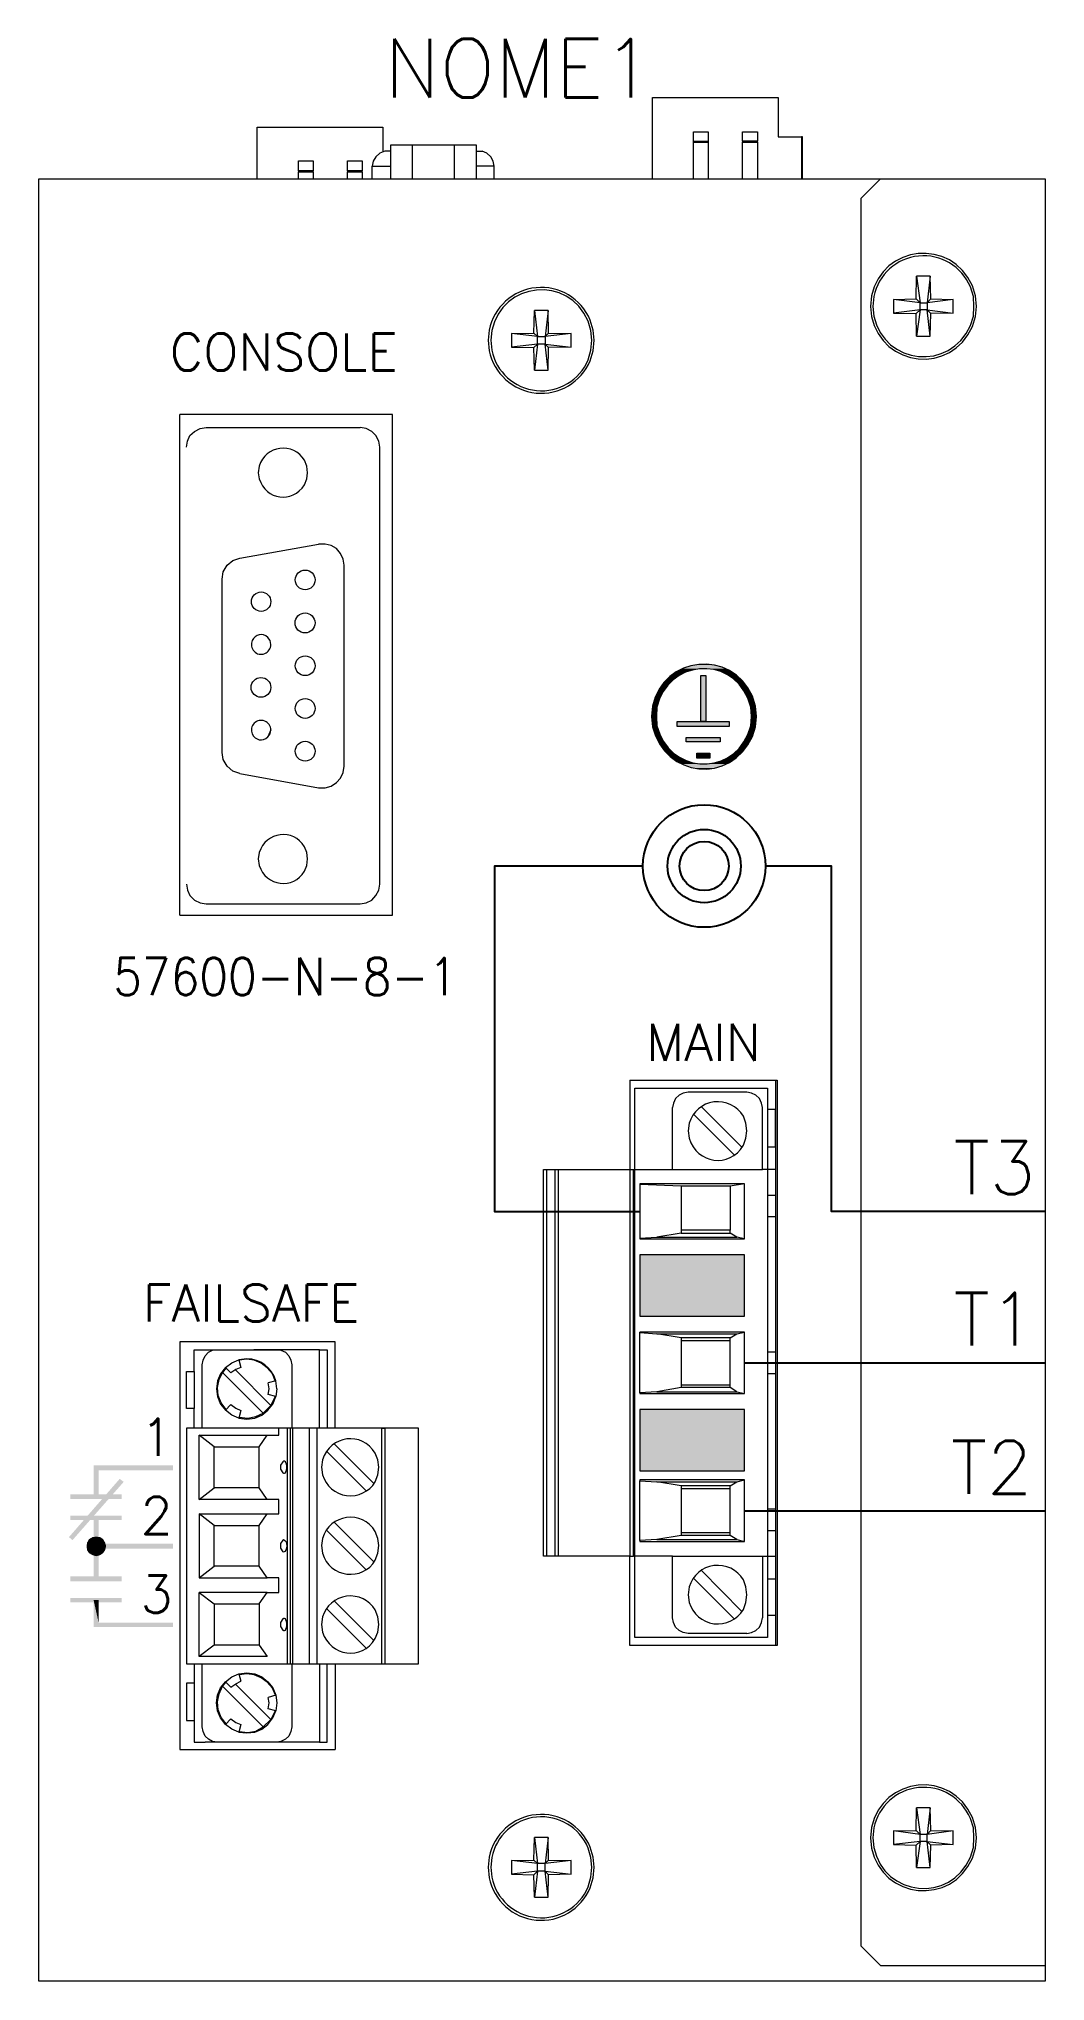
# Model space of a CAD drawing. Header units: millimetres. Extents: x 0 to 34.3, y -30.7 to 35.5.
import ezdxf
from ezdxf.enums import TextEntityAlignment as Align

# ---------------------------------------------------------------- set-up
doc = ezdxf.new("R2010")
doc.units = ezdxf.units.MM
doc.styles.add('Romans', font='romans.shx')

msp = doc.modelspace()

# ---------------------------------------------------------------- linework, layer by layer
at = {"lineweight": 18}
for points in [[(20.923, 30.717), (20.923, 33.491), (25.203, 33.491), (25.203, 32.155)], [(7.448, 30.717), (7.448, 32.48), (11.729, 32.48), (11.729, 31.641)], [(12.002, 30.717), (12.002, 31.881), (12.739, 31.881)], [(12.739, 30.717), (12.739, 31.881), (14.16, 31.881), (14.16, 30.717)], [(14.16, 31.881), (14.913, 31.881), (14.913, 30.717)], [(22.327, 32.001), (22.327, 32.326), (22.824, 32.326), (22.824, 32.001)], [(22.327, 31.967), (22.327, 32.001), (22.824, 32.001), (22.824, 31.967)], [(22.327, 30.717), (22.327, 31.967), (22.824, 31.967), (22.824, 30.717)], [(23.988, 32.001), (23.988, 32.326), (24.501, 32.326), (24.501, 32.001), (23.988, 32.001), (23.988, 31.967)], [(23.988, 30.717), (23.988, 31.967), (24.501, 31.967), (24.501, 30.717)], [(24.501, 31.967), (24.501, 32.001)], [(25.203, 32.155), (26.008, 32.155), (26.008, 30.717)], [(26.042, 30.717), (26.042, 32.155), (26.008, 32.155)], [(8.852, 30.991), (8.852, 31.333), (9.349, 31.333), (9.349, 30.991), (8.852, 30.991), (8.852, 30.956)], [(10.53, 30.991), (10.53, 31.333), (11.027, 31.333), (11.027, 30.991), (10.53, 30.991), (10.53, 30.956)], [(12.002, 31.658), (11.797, 31.658), (11.626, 31.59), (11.489, 31.47), (11.403, 31.316), (11.369, 31.145)], [(11.369, 30.717), (11.369, 31.145), (12.002, 31.145)], [(14.913, 31.658), (15.119, 31.658)], [(15.53, 31.145), (14.913, 31.145)], [(15.53, 30.717), (15.53, 31.145), (15.495, 31.316), (15.41, 31.47), (15.273, 31.59), (15.119, 31.658)], [(28.029, 30.049), (28.696, 30.717), (34.312, 30.717), (34.312, -30.717), (0, -30.717), (0, 30.717), (32.737, 30.717)], [(8.852, 30.717), (8.852, 30.956), (9.349, 30.956), (9.349, 30.717)], [(9.349, 30.956), (9.349, 30.991)], [(10.53, 30.717), (10.53, 30.956), (11.027, 30.956), (11.027, 30.717)], [(11.027, 30.956), (11.027, 30.991)], [(28.422, 30.717), (28.696, 30.717), (28.029, 30.049), (28.029, -29.518)], [(30.409, 26.625), (30.391, 27.395), (29.929, 27.395)], [(30.391, 27.395), (30.289, 26.488)], [(28.388, 26.727), (28.354, 26.368), (28.388, 26.025)], [(30.049, 26.488), (29.142, 26.607), (29.912, 26.625)], [(29.142, 26.607), (29.142, 26.145), (29.912, 26.128)], [(30.049, 26.248), (30.049, 26.488), (30.289, 26.488), (30.289, 26.248)], [(31.179, 26.145), (31.179, 26.607)], [(31.83, 25.683), (31.932, 26.025), (31.967, 26.368), (31.932, 26.727), (31.83, 27.07)], [(17.379, 25.46), (17.362, 26.231), (16.899, 26.231)], [(17.362, 26.231), (17.259, 25.34)], [(30.391, 25.358), (30.289, 26.248), (30.049, 26.248), (29.142, 26.145)], [(29.929, 25.358), (30.391, 25.358), (30.409, 26.128)], [(17.002, 25.34), (16.112, 25.443), (16.882, 25.46)], [(16.112, 25.443), (16.112, 24.981), (16.882, 24.964)], [(17.002, 25.084), (17.002, 25.34), (17.259, 25.34), (17.259, 25.084)], [(18.149, 24.981), (18.149, 25.443)], [(17.362, 24.193), (17.259, 25.084), (17.002, 25.084), (16.112, 24.981)], [(16.899, 24.193), (17.362, 24.193), (17.379, 24.964)], [(4.811, 5.616), (12.054, 5.616), (12.054, 22.687), (4.811, 22.687)], [(4.811, 5.616), (4.811, 22.687)], [(5.034, 21.574), (5.068, 21.779), (5.154, 21.967), (5.308, 22.104), (5.496, 22.207), (5.702, 22.241), (10.958, 22.241)], [(11.626, 6.678), (11.626, 21.574), (11.592, 21.779), (11.489, 21.967), (11.352, 22.104), (11.164, 22.207), (10.958, 22.241)], [(7.517, 20.923), (7.482, 20.7), (7.517, 20.495)], [(9.057, 20.29), (9.143, 20.495), (9.16, 20.7), (9.143, 20.923), (9.057, 21.128)], [(6.849, 10.444), (6.609, 10.53), (6.421, 10.701), (6.284, 10.924), (6.25, 11.163), (6.25, 17.071), (6.284, 17.327), (6.421, 17.55), (6.609, 17.704), (6.849, 17.79), (9.537, 18.269)], [(10.41, 10.701), (10.41, 17.55), (10.376, 17.755), (10.29, 17.944), (10.153, 18.115), (9.965, 18.218), (9.76, 18.269), (9.537, 18.269)], [(20.923, 12.739), (20.889, 12.396), (20.923, 12.037)], [(21.077, 12.704), (21.06, 12.396), (21.077, 12.071)], [(24.176, 11.78), (24.279, 12.071), (24.296, 12.396), (24.279, 12.704), (24.176, 13.013)], [(24.33, 11.711), (24.433, 12.037), (24.467, 12.396), (24.433, 12.739), (24.33, 13.081)], [(6.849, 10.444), (9.537, 9.965), (9.76, 9.965), (9.965, 10.016), (10.153, 10.136), (10.29, 10.29), (10.376, 10.479), (10.41, 10.701)], [(7.517, 7.756), (7.482, 7.534), (7.517, 7.311)], [(9.057, 7.123), (9.143, 7.311), (9.16, 7.534), (9.143, 7.756), (9.057, 7.945)], [(5.034, 6.678), (5.068, 6.472), (5.154, 6.284), (5.308, 6.13), (5.496, 6.044), (5.702, 6.01)], [(5.702, 6.01), (10.958, 6.01), (11.163, 6.044), (11.352, 6.13), (11.489, 6.284), (11.592, 6.472), (11.626, 6.678)], [(20.153, 0), (25.169, 0), (25.169, -19.279), (20.153, -19.279), (20.153, -16.232), (17.208, -16.232), (17.208, -3.048)], [(20.153, 0), (20.153, -3.048), (20.272, -3.048), (21.608, -3.048), (24.673, -3.048), (24.673, -0.942), (24.638, -0.788), (24.57, -0.634), (24.45, -0.514), (24.296, -0.445), (24.142, -0.411)], [(22.806, -19.005), (20.803, -19.005), (20.324, -19.005), (20.324, -0.274), (20.581, -0.274), (20.803, -0.274), (23.08, -0.274)], [(24.142, -0.411), (22.139, -0.411), (21.967, -0.445), (21.83, -0.514), (21.711, -0.633), (21.642, -0.788), (21.608, -0.942)], [(24.484, -0.274), (24.844, -0.274), (24.844, -19.005), (22.909, -19.005), (22.806, -19.005)], [(23.08, -0.274), (23.252, -0.274), (23.508, -0.274), (23.714, -0.274), (23.936, -0.274), (24.125, -0.274), (24.484, -0.274)], [(25.118, 0), (25.118, -19.279)], [(21.608, -3.048), (21.608, -0.942)], [(22.327, -1.164), (23.714, -2.551)], [(23.971, -2.294), (22.584, -0.907)], [(25.118, -1.644), (25.118, -1.01), (24.844, -1.01)], [(24.844, -2.277), (25.118, -2.277), (25.118, -1.644)], [(17.208, -3.048), (20.153, -3.048), (20.153, -16.232), (20.272, -16.232)], [(17.31, -3.048), (17.31, -16.232)], [(17.601, -16.232), (17.601, -3.048)], [(17.704, -3.048), (17.704, -16.232)], [(21.608, -16.232), (20.272, -16.232), (20.272, -3.048)], [(25.118, -3.048), (24.673, -3.048)], [(20.495, -5.411), (24.056, -5.411), (24.056, -3.544), (20.495, -3.544), (20.495, -3.561)], [(20.495, -3.561), (20.495, -5.393), (20.495, -5.411)], [(21.899, -3.613), (20.495, -3.561)], [(24.056, -3.544), (23.577, -3.613), (21.899, -3.613), (21.899, -5.119), (21.899, -5.222), (21.077, -5.359)], [(23.577, -3.613), (23.577, -5.119), (21.899, -5.119)], [(24.844, -3.921), (25.118, -3.921), (25.118, -4.024)], [(20.495, -5.393), (21.077, -5.359), (23.799, -5.359), (23.577, -5.222), (23.577, -5.119)], [(21.899, -5.222), (23.577, -5.222)], [(24.844, -4.657), (25.118, -4.657)], [(24.056, -5.411), (23.799, -5.359)], [(20.495, -10.667), (20.495, -8.612), (20.495, -8.595)], [(20.495, -10.684), (24.056, -10.684), (24.056, -8.595), (20.495, -8.595)], [(23.577, -8.784), (23.799, -8.647), (24.056, -8.595)], [(10.102, -11.865), (10.102, -8.921), (4.811, -8.921), (4.811, -22.824), (10.102, -22.824)], [(5.034, -10.085), (5.034, -9.931), (5.291, -9.931), (5.291, -9.194), (7.225, -9.194)], [(5.565, -9.708), (5.599, -9.554), (5.667, -9.4), (5.787, -9.28), (5.924, -9.212), (6.095, -9.194), (8.099, -9.194)], [(7.225, -9.194), (7.328, -9.194)], [(9.571, -9.194), (9.331, -9.194), (7.328, -9.194)], [(8.099, -9.194), (8.253, -9.212), (8.407, -9.28), (8.527, -9.4), (8.595, -9.554), (8.629, -9.708), (8.629, -11.865)], [(9.571, -11.865), (9.571, -9.194), (9.828, -9.194), (9.828, -11.865)], [(20.495, -8.612), (21.077, -8.647), (23.799, -8.647)], [(21.899, -8.784), (21.077, -8.647)], [(23.577, -10.479), (23.577, -8.784), (21.899, -8.784), (21.899, -10.479)], [(23.577, -8.886), (21.899, -8.886)], [(24.844, -9.263), (25.118, -9.263)], [(5.291, -9.931), (5.291, -11.198)], [(5.565, -11.865), (5.565, -9.708)], [(6.369, -9.794), (6.198, -10.016), (6.095, -10.256), (6.061, -10.53), (6.095, -10.787), (6.198, -11.044), (6.369, -11.249)], [(6.386, -9.811), (6.267, -9.965)], [(6.883, -9.794), (6.712, -9.862), (6.541, -9.982), (6.369, -9.794), (6.575, -9.64), (6.815, -9.537), (6.883, -9.794)], [(6.695, -9.862), (7.91, -11.095), (7.654, -11.352)], [(7.088, -9.503), (6.815, -9.537)], [(8.064, -10.273), (7.962, -10.016), (7.79, -9.811), (7.585, -9.657), (7.345, -9.554), (7.088, -9.52), (6.832, -9.554)], [(5.034, -11.044), (5.034, -10.085)], [(6.386, -11.232), (6.215, -11.009), (6.112, -10.753), (6.095, -10.479), (6.147, -10.205), (6.267, -9.965), (7.653, -11.352)], [(8.082, -10.256), (7.825, -10.325)], [(7.825, -10.718), (7.859, -10.53), (7.825, -10.325)], [(8.116, -10.53), (8.082, -10.787), (7.825, -10.718)], [(8.116, -10.53), (8.082, -10.256)], [(23.799, -10.633), (23.577, -10.479), (21.899, -10.479), (21.077, -10.633), (23.799, -10.633), (24.056, -10.684)], [(21.899, -10.393), (23.577, -10.393)], [(24.844, -9.999), (25.118, -9.999)], [(5.291, -11.865), (5.291, -11.198), (5.034, -11.198), (5.034, -11.044)], [(6.883, -11.266), (6.815, -11.523), (6.575, -11.42), (6.369, -11.249), (6.541, -11.061), (6.712, -11.181), (6.883, -11.266)], [(6.815, -11.523), (7.088, -11.557), (7.362, -11.523), (7.602, -11.42), (7.808, -11.249), (7.979, -11.044), (8.082, -10.787)], [(7.91, -11.095), (8.064, -10.787)], [(21.077, -10.633), (20.495, -10.667), (20.495, -10.684)], [(6.832, -11.489), (7.123, -11.523), (7.397, -11.472), (7.654, -11.352)], [(8.184, -14.793), (8.184, -14.297), (7.79, -14.297), (7.517, -13.903), (7.517, -12.499), (7.79, -12.105), (8.184, -12.105), (8.184, -11.865)], [(8.475, -19.896), (8.475, -11.865)], [(8.578, -19.896), (8.578, -11.865)], [(8.647, -11.865), (8.647, -19.896)], [(9.229, -19.896), (9.229, -11.865)], [(9.486, -19.896), (9.486, -11.865)], [(11.694, -19.896), (11.694, -11.865), (11.797, -11.865), (11.797, -19.896)], [(7.79, -14.297), (5.462, -14.297), (5.462, -12.105), (7.79, -12.105)], [(7.517, -13.903), (5.976, -13.903), (5.976, -12.499), (5.462, -12.105)], [(5.976, -12.499), (7.517, -12.499)], [(11.42, -13.749), (10.068, -12.396)], [(9.811, -12.653), (11.163, -14.006)], [(5.462, -14.297), (5.976, -13.903)], [(20.495, -15.735), (24.056, -15.735), (24.056, -13.629), (20.495, -13.629)], [(20.495, -13.629), (20.495, -13.663), (21.077, -13.698), (23.799, -13.698)], [(20.495, -15.701), (20.495, -13.663)], [(21.899, -13.835), (21.077, -13.698)], [(23.577, -15.53), (23.577, -13.835), (21.899, -13.835), (21.899, -15.53)], [(23.577, -13.835), (23.799, -13.698), (24.056, -13.629)], [(23.577, -13.937), (21.899, -13.937)], [(5.462, -14.793), (5.462, -16.968), (7.79, -16.968)], [(7.517, -16.574), (5.976, -16.574), (5.976, -15.187), (5.462, -14.793), (7.79, -14.793)], [(5.976, -17.858), (7.517, -17.858), (7.79, -17.464), (8.184, -17.464), (8.184, -16.968), (7.79, -16.968), (7.517, -16.574), (7.517, -15.187), (7.79, -14.793), (8.184, -14.793)], [(5.976, -15.187), (7.517, -15.187)], [(11.42, -16.42), (10.068, -15.067)], [(24.844, -14.622), (25.118, -14.622)], [(8.338, -15.667), (8.321, -15.684), (8.236, -15.804), (8.236, -15.958), (8.321, -16.077)], [(9.674, -15.632), (9.64, -15.872), (9.674, -16.129)], [(9.811, -15.341), (11.163, -16.694)], [(11.472, -16.369), (11.557, -16.129), (11.592, -15.872), (11.557, -15.632), (11.472, -15.393)], [(21.077, -15.667), (20.495, -15.701), (20.495, -15.735)], [(23.799, -15.667), (23.577, -15.53), (21.899, -15.53), (21.077, -15.667), (23.799, -15.667), (24.056, -15.735)], [(21.899, -15.427), (23.577, -15.427)], [(24.844, -15.358), (25.118, -15.358)], [(8.338, -16.095), (8.321, -16.078)], [(24.142, -18.868), (22.139, -18.868), (21.967, -18.834), (21.83, -18.766), (21.711, -18.646), (21.642, -18.492), (21.608, -18.338), (21.608, -16.232), (24.673, -16.232), (24.673, -18.338)], [(24.673, -16.232), (25.118, -16.232)], [(5.462, -16.968), (5.976, -16.574)], [(22.327, -16.985), (23.714, -18.372)], [(23.971, -18.115), (22.584, -16.711)], [(24.844, -17.002), (25.118, -17.002), (25.118, -18.098), (25.118, -18.252), (24.844, -18.252)], [(25.118, -16.728), (25.118, -19.279)], [(7.79, -19.656), (5.462, -19.656), (5.462, -17.464)], [(7.79, -17.464), (5.462, -17.464), (5.976, -17.858), (5.976, -19.262), (5.462, -19.656)], [(7.517, -17.858), (7.517, -19.262), (7.79, -19.656)], [(11.42, -19.108), (10.068, -17.755)], [(8.321, -18.749), (8.338, -18.766), (8.373, -18.766), (8.407, -18.749), (8.424, -18.714), (8.441, -18.663), (8.458, -18.594), (8.458, -18.526), (8.441, -18.457), (8.424, -18.406), (8.407, -18.372), (8.373, -18.355), (8.338, -18.355), (8.321, -18.372), (8.236, -18.492), (8.236, -18.629), (8.321, -18.749)], [(9.811, -18.012), (11.163, -19.365)], [(24.142, -18.868), (24.296, -18.834), (24.45, -18.766), (24.57, -18.646), (24.638, -18.492), (24.673, -18.338)], [(7.517, -19.262), (5.976, -19.262)], [(5.291, -19.896), (5.291, -21.83), (5.291, -22.567)], [(6.095, -22.567), (5.924, -22.55), (5.787, -22.464), (5.667, -22.361), (5.599, -22.207), (5.565, -22.053), (5.565, -19.896)], [(6.369, -21.967), (6.198, -21.745), (6.095, -21.505), (6.061, -21.231), (6.095, -20.974), (6.198, -20.718), (6.369, -20.512), (6.541, -20.7), (6.712, -20.581), (6.883, -20.495)], [(8.629, -19.896), (8.629, -22.053), (8.595, -22.207), (8.527, -22.361), (8.407, -22.464), (8.253, -22.55), (8.099, -22.567), (6.095, -22.567)], [(6.369, -20.512), (6.575, -20.341), (6.815, -20.238), (6.883, -20.495)], [(9.571, -19.896), (9.571, -22.567), (9.331, -22.567), (7.054, -22.567), (6.9, -22.567), (6.626, -22.567)], [(6.815, -20.238), (7.088, -20.204), (7.362, -20.238), (7.602, -20.341), (7.808, -20.512), (7.979, -20.718), (8.082, -20.974), (7.825, -21.043)], [(8.064, -20.974), (7.962, -20.735), (7.79, -20.529), (7.585, -20.375), (7.345, -20.272), (7.088, -20.238), (6.832, -20.272)], [(9.571, -22.567), (9.828, -22.567), (9.828, -19.896)], [(10.102, -19.896), (10.102, -22.824)], [(5.291, -20.563), (5.034, -20.563), (5.034, -21.197)], [(6.386, -21.95), (6.215, -21.728), (6.112, -21.471), (6.095, -21.197), (6.147, -20.923), (6.267, -20.666), (7.653, -22.053)], [(6.386, -20.529), (6.267, -20.666)], [(8.064, -21.488), (7.91, -21.796), (6.695, -20.581)], [(8.082, -20.974), (8.116, -21.231), (8.082, -21.505), (7.825, -21.437)], [(7.825, -21.437), (7.859, -21.231), (7.825, -21.043)], [(5.034, -21.197), (5.034, -21.83), (5.291, -21.83)], [(6.883, -21.967), (6.815, -22.224), (6.575, -22.122), (6.369, -21.967), (6.541, -21.779)], [(6.541, -21.779), (6.712, -21.899), (6.883, -21.967)], [(6.815, -22.224), (7.088, -22.258), (7.362, -22.224), (7.602, -22.122), (7.808, -21.967), (7.979, -21.745), (8.082, -21.505)], [(7.654, -22.053), (7.91, -21.796)], [(6.832, -22.207), (7.123, -22.241), (7.397, -22.19), (7.654, -22.053)], [(5.291, -22.567), (5.667, -22.567)], [(6.626, -22.567), (6.421, -22.567), (6.215, -22.567), (6.027, -22.567), (5.667, -22.567)], [(30.409, -25.58), (30.391, -24.81), (29.929, -24.81)], [(30.391, -24.81), (30.289, -25.717)], [(31.83, -26.522), (31.932, -26.179), (31.967, -25.837), (31.932, -25.477), (31.83, -25.135)], [(17.379, -26.59), (17.362, -25.82), (16.899, -25.82)], [(17.362, -25.82), (17.259, -26.71)], [(28.388, -25.477), (28.354, -25.837), (28.388, -26.179)], [(30.049, -25.957), (30.049, -25.717), (29.142, -25.597), (29.912, -25.58)], [(29.142, -25.597), (29.142, -26.06), (29.912, -26.077)], [(30.289, -25.957), (30.289, -25.717), (30.049, -25.717)], [(31.179, -26.06), (31.179, -25.597)], [(30.391, -26.847), (30.289, -25.957), (30.049, -25.957), (29.142, -26.06)], [(29.929, -26.847), (30.391, -26.847), (30.409, -26.077)], [(17.002, -26.967), (17.002, -26.71), (16.112, -26.607), (16.882, -26.59)], [(16.112, -26.607), (16.112, -27.07), (16.882, -27.087)], [(17.362, -27.857), (17.259, -26.967), (17.002, -26.967), (16.112, -27.07)], [(16.899, -27.857), (17.362, -27.857), (17.379, -27.087)], [(17.259, -26.967), (17.259, -26.71), (17.002, -26.71)], [(18.149, -27.07), (18.149, -26.607)], [(28.029, -29.518), (28.696, -30.186)], [(28.696, -30.186), (34.312, -30.186)]]:
    msp.add_lwpolyline(points, dxfattribs=at)
for points in [[(31.761, 25.717), (31.864, 26.042), (31.881, 26.368), (31.864, 26.71), (31.761, 27.036, 0.738446), (28.474, 26.71), (28.44, 26.368), (28.474, 26.042)], [(15.444, 25.546), (15.41, 25.221), (15.444, 24.878, 0.73845), (18.731, 24.553), (18.817, 24.878), (18.851, 25.221), (18.817, 25.546), (18.731, 25.871)], [(7.277, 14.982, 1.249423), (7.91, 14.845), (7.893, 14.982), (7.808, 15.084)], [(24.022, -2.226), (24.108, -1.986), (24.142, -1.729), (24.108, -1.472), (24.022, -1.233, 0.653934), (22.173, -1.472), (22.139, -1.729), (22.173, -1.986)], [(9.674, -12.944), (9.64, -13.201), (9.674, -13.458, 0.652961), (11.472, -13.698), (11.557, -13.458), (11.592, -13.201), (11.557, -12.944), (11.472, -12.722)], [(11.472, -19.04), (11.557, -18.817), (11.592, -18.56), (11.557, -18.303), (11.472, -18.064, 0.652968), (9.674, -18.303), (9.64, -18.56), (9.674, -18.817)], [(31.761, -26.488), (31.864, -26.162), (31.881, -25.837), (31.864, -25.495), (31.761, -25.169, 0.738446), (28.474, -25.495), (28.44, -25.837), (28.474, -26.162)]]:
    msp.add_lwpolyline(points, format="xyb", dxfattribs=at)
for points in [[(29.929, 27.395), (30.049, 26.488), (29.912, 26.625)], [(31.179, 26.607), (30.289, 26.488), (30.409, 26.625)], [(16.899, 26.231), (17.002, 25.34), (16.882, 25.46)], [(29.929, 25.358), (29.912, 26.128), (30.049, 26.248)], [(30.409, 26.128), (30.289, 26.248), (31.179, 26.145)], [(18.149, 25.443), (17.259, 25.34), (17.379, 25.46)], [(16.899, 24.193), (16.882, 24.964), (17.002, 25.084)], [(17.379, 24.964), (17.259, 25.084), (18.149, 24.981)], [(22.738, 13.783), (22.738, 12.225), (22.567, 12.225), (22.567, 13.783)], [(7.808, 11.694), (7.893, 11.797), (7.91, 11.934)], [(23.543, 12.225), (23.543, 12.054), (21.762, 12.054), (21.762, 12.225)], [(23.234, 11.677), (23.234, 11.523), (22.07, 11.523), (22.07, 11.677)], [(22.875, 11.146), (22.875, 10.975), (22.43, 10.975), (22.43, 11.146)], [(20.495, -8.03), (20.495, -8.047), (24.056, -8.047), (24.056, -5.958), (20.495, -5.958)], [(20.495, -13.304), (20.495, -13.321), (24.056, -13.321), (24.056, -11.232), (20.495, -11.232)], [(5.034, -19.896), (12.944, -19.896), (12.944, -11.865), (5.034, -11.865)], [(8.321, -13.389), (8.338, -13.406), (8.373, -13.406), (8.407, -13.389), (8.424, -13.355), (8.441, -13.304), (8.458, -13.235), (8.458, -13.167), (8.441, -13.098), (8.424, -13.047), (8.407, -13.013), (8.373, -12.996), (8.338, -12.996), (8.321, -13.013), (8.236, -13.133), (8.236, -13.27)], [(29.929, -24.81), (30.049, -25.717), (29.912, -25.58)], [(16.899, -25.82), (17.002, -26.71), (16.882, -26.59)], [(31.179, -25.597), (30.289, -25.717), (30.409, -25.58)], [(29.929, -26.847), (29.912, -26.077), (30.049, -25.957)], [(30.409, -26.077), (30.289, -25.957), (31.179, -26.06)], [(16.899, -27.857), (16.882, -27.087), (17.002, -26.967)], [(18.149, -26.607), (17.259, -26.71), (17.379, -26.59)], [(17.379, -27.087), (17.259, -26.967), (18.149, -27.07)]]:
    msp.add_lwpolyline(points, close=True, dxfattribs=at)
for points in [[(18.8, 24.519), (18.903, 24.861), (18.937, 25.221), (18.903, 25.563), (18.8, 25.905, 0.73976), (15.358, 25.563), (15.324, 25.221), (15.358, 24.861, 0.739763)], [(24.022, -18.047), (24.108, -17.807), (24.142, -17.55), (24.108, -17.276), (24.022, -17.036, 0.653935), (22.173, -17.276), (22.139, -17.55), (22.173, -17.807, 0.653939)], [(18.8, -27.532), (18.903, -27.19), (18.937, -26.83), (18.903, -26.488), (18.8, -26.145, 0.739762), (15.358, -26.488), (15.324, -26.83), (15.358, -27.19, 0.739762)], [(18.731, -27.498), (18.817, -27.173), (18.851, -26.83), (18.817, -26.505), (18.731, -26.179, 0.74095), (15.444, -26.505), (15.41, -26.83), (15.444, -27.173, 0.737937)]]:
    msp.add_lwpolyline(points, format="xyb", close=True, dxfattribs=at)
for points in [[(20.598, 7.294), (15.535, 7.294), (15.535, -4.477), (20.495, -4.477)], [(34.312, -4.477), (27.03, -4.477), (27.03, 7.294), (24.775, 7.294)], [(24.056, -9.64), (34.312, -9.64)], [(24.056, -14.682), (34.312, -14.682)]]:
    msp.add_lwpolyline(points)
for centre, radius in [((9.081, 17.047), 0.336), ((7.579, 16.306), 0.331), ((9.076, 15.58), 0.341), ((9.081, 14.119), 0.336), ((7.574, 13.383), 0.336), ((9.081, 12.664), 0.336), ((9.081, 11.209), 0.336)]:
    msp.add_circle(centre, radius, dxfattribs=at)
for radius in [2.089, 1.249, 0.839]:
    msp.add_circle((22.687, 7.294), radius)
msp.add_arc((7.58, 11.929), 0.33, 0.88946, 203.51381, dxfattribs=at)
for points in [[(31.83, 27.07), (31.124, 28.71), (28.762, 28.475), (28.388, 26.727)], [(18.731, 25.871), (18.047, 27.437), (15.806, 27.224), (15.444, 25.546)], [(28.388, 26.025), (28.762, 24.277), (31.124, 24.043), (31.83, 25.683)], [(28.474, 26.042), (28.836, 24.364), (31.077, 24.151), (31.761, 25.717)], [(9.057, 21.128), (8.69, 21.75), (7.712, 21.645), (7.517, 20.923)], [(7.517, 20.495), (7.743, 19.768), (8.645, 19.632), (9.057, 20.29)], [(7.808, 15.084), (7.626, 15.257), (7.382, 15.195), (7.277, 14.982)], [(24.33, 13.081), (23.625, 14.703), (21.292, 14.47), (20.923, 12.739)], [(24.176, 13.013), (23.55, 14.489), (21.446, 14.313), (21.077, 12.704)], [(20.923, 12.037), (21.342, 10.304), (23.596, 10.066), (24.33, 11.711)], [(21.077, 12.071), (21.472, 10.473), (23.552, 10.313), (24.176, 11.78)], [(7.277, 11.797), (7.382, 11.583), (7.626, 11.522), (7.808, 11.694)], [(9.057, 7.945), (8.685, 8.592), (7.732, 8.471), (7.517, 7.756)], [(7.517, 7.311), (7.732, 6.597), (8.685, 6.476), (9.057, 7.123)], [(22.173, -1.986), (22.439, -2.859), (23.546, -3.017), (24.022, -2.226)], [(8.082, -10.256), (7.956, -9.815), (7.55, -9.496), (7.088, -9.503)], [(11.472, -12.722), (11.014, -11.961), (9.946, -12.111), (9.674, -12.944)], [(11.472, -15.393), (11.04, -14.639), (9.899, -14.791), (9.674, -15.632)], [(8.338, -15.667), (8.498, -15.691), (8.496, -16.072), (8.338, -16.095)], [(9.674, -16.129), (9.9, -16.984), (11.068, -17.089), (11.472, -16.369)], [(9.674, -18.817), (9.946, -19.65), (11.014, -19.8), (11.472, -19.04)], [(31.83, -25.135), (31.124, -23.495), (28.762, -23.73), (28.388, -25.477)], [(28.388, -26.179), (28.758, -27.933), (31.131, -28.164), (31.83, -26.522)], [(28.474, -26.162), (28.829, -27.846), (31.084, -28.069), (31.761, -26.488)]]:
    msp.add_open_spline(points, degree=3, dxfattribs=at)
at = {"lineweight": 40, "transparency": 33554559}
for points in [[(21.882, 13.989), (21.711, 13.903), (22.053, 13.903)], [(21.933, 14.023), (21.882, 13.989), (22.361, 13.989)], [(21.882, 13.989), (22.361, 13.989), (22.053, 13.903)], [(22.002, 14.04), (21.933, 14.023), (23.423, 14.023)], [(21.933, 14.023), (22.687, 14.023), (22.361, 13.989)], [(22.327, 14.143), (22.002, 14.04), (23.371, 14.04)], [(22.002, 14.04), (23.371, 14.04), (23.423, 14.023)], [(22.687, 14.177), (22.327, 14.143), (23.029, 14.143)], [(22.327, 14.143), (23.029, 14.143), (23.371, 14.04)], [(22.687, 14.023), (22.995, 13.989), (23.474, 13.989)], [(22.687, 14.023), (23.423, 14.023), (23.474, 13.989)], [(22.995, 13.989), (23.303, 13.903), (23.645, 13.903)], [(22.995, 13.989), (23.474, 13.989), (23.645, 13.903)], [(21.146, 13.304), (21.026, 13.081), (21.214, 13.081)], [(21.197, 13.389), (21.146, 13.304), (21.334, 13.304)], [(21.146, 13.304), (21.334, 13.304), (21.214, 13.081)], [(21.317, 13.543), (21.197, 13.389), (21.402, 13.389)], [(21.197, 13.389), (21.402, 13.389), (21.334, 13.304)], [(21.42, 13.663), (21.317, 13.543), (21.522, 13.543)], [(21.317, 13.543), (21.522, 13.543), (21.402, 13.389)], [(21.522, 13.749), (21.42, 13.663), (21.676, 13.663)], [(21.42, 13.663), (21.676, 13.663), (21.522, 13.543)], [(21.676, 13.886), (21.522, 13.749), (21.779, 13.749)], [(21.522, 13.749), (21.779, 13.749), (21.676, 13.663)], [(21.711, 13.903), (21.676, 13.886), (22.036, 13.886)], [(21.676, 13.886), (22.036, 13.886), (21.779, 13.749)], [(21.711, 13.903), (22.053, 13.903), (22.036, 13.886)], [(22.567, 13.783), (22.567, 12.225), (22.738, 12.225)], [(22.567, 13.783), (22.738, 13.783), (22.738, 12.225)], [(23.303, 13.903), (23.32, 13.886), (23.68, 13.886)], [(23.303, 13.903), (23.645, 13.903), (23.68, 13.886)], [(23.32, 13.886), (23.577, 13.749), (23.834, 13.749)], [(23.32, 13.886), (23.68, 13.886), (23.834, 13.749)], [(23.577, 13.749), (23.68, 13.663), (23.936, 13.663)], [(23.577, 13.749), (23.834, 13.749), (23.936, 13.663)], [(23.68, 13.663), (23.834, 13.543), (24.039, 13.543)], [(23.68, 13.663), (23.936, 13.663), (24.039, 13.543)], [(23.834, 13.543), (23.954, 13.389), (24.159, 13.389)], [(23.834, 13.543), (24.039, 13.543), (24.159, 13.389)], [(23.954, 13.389), (24.022, 13.304), (24.21, 13.304)], [(23.954, 13.389), (24.159, 13.389), (24.21, 13.304)], [(24.022, 13.304), (24.142, 13.081), (24.33, 13.081)], [(24.022, 13.304), (24.21, 13.304), (24.33, 13.081)], [(20.923, 12.704), (20.889, 12.396), (21.06, 12.396)], [(21.009, 13.013), (20.923, 12.739), (21.094, 12.739)], [(20.923, 12.739), (20.923, 12.704), (21.077, 12.704)], [(20.923, 12.739), (21.094, 12.739), (21.077, 12.704)], [(20.923, 12.704), (21.077, 12.704), (21.06, 12.396)], [(21.026, 13.081), (21.009, 13.013), (21.18, 13.013)], [(21.009, 13.013), (21.18, 13.013), (21.094, 12.739)], [(21.026, 13.081), (21.214, 13.081), (21.18, 13.013)], [(24.142, 13.081), (24.176, 13.013), (24.347, 13.013)], [(24.142, 13.081), (24.33, 13.081), (24.347, 13.013)], [(24.176, 13.013), (24.262, 12.739), (24.433, 12.739)], [(24.176, 13.013), (24.347, 13.013), (24.433, 12.739)], [(24.262, 12.739), (24.279, 12.704), (24.433, 12.704)], [(24.262, 12.739), (24.433, 12.739), (24.433, 12.704)], [(24.279, 12.704), (24.296, 12.396), (24.467, 12.396)], [(24.279, 12.704), (24.433, 12.704), (24.467, 12.396)], [(20.889, 12.396), (20.923, 12.071), (21.077, 12.071)], [(20.889, 12.396), (21.06, 12.396), (21.077, 12.071)], [(20.923, 12.071), (20.923, 12.037), (21.094, 12.037)], [(20.923, 12.071), (21.077, 12.071), (21.094, 12.037)], [(20.923, 12.037), (21.009, 11.78), (21.18, 11.78)], [(20.923, 12.037), (21.094, 12.037), (21.18, 11.78)], [(21.762, 12.225), (21.762, 12.054), (23.543, 12.054)], [(21.762, 12.225), (23.543, 12.225), (23.543, 12.054)], [(24.262, 12.037), (24.176, 11.78), (24.347, 11.78)], [(24.279, 12.071), (24.262, 12.037), (24.433, 12.037)], [(24.262, 12.037), (24.433, 12.037), (24.347, 11.78)], [(24.296, 12.396), (24.279, 12.071), (24.433, 12.071)], [(24.279, 12.071), (24.433, 12.071), (24.433, 12.037)], [(24.296, 12.396), (24.467, 12.396), (24.433, 12.071)], [(21.009, 11.78), (21.026, 11.711), (21.214, 11.711)], [(21.009, 11.78), (21.18, 11.78), (21.214, 11.711)], [(21.026, 11.711), (21.043, 11.677), (21.231, 11.677)], [(21.026, 11.711), (21.214, 11.711), (21.231, 11.677)], [(21.043, 11.677), (21.128, 11.523), (21.317, 11.523)], [(21.043, 11.677), (21.231, 11.677), (21.317, 11.523)], [(21.128, 11.523), (21.146, 11.489), (21.334, 11.489)], [(21.128, 11.523), (21.317, 11.523), (21.334, 11.489)], [(21.146, 11.489), (21.197, 11.403), (21.402, 11.403)], [(21.146, 11.489), (21.334, 11.489), (21.402, 11.403)], [(21.197, 11.403), (21.317, 11.249), (21.522, 11.249)], [(21.197, 11.403), (21.402, 11.403), (21.522, 11.249)], [(22.07, 11.677), (22.07, 11.523), (23.234, 11.523)], [(22.07, 11.677), (23.234, 11.677), (23.234, 11.523)], [(23.954, 11.403), (23.834, 11.249), (24.039, 11.249)], [(24.022, 11.489), (23.954, 11.403), (24.159, 11.403)], [(23.954, 11.403), (24.159, 11.403), (24.039, 11.249)], [(24.039, 11.523), (24.022, 11.489), (24.21, 11.489)], [(24.022, 11.489), (24.21, 11.489), (24.159, 11.403)], [(24.125, 11.677), (24.039, 11.523), (24.228, 11.523)], [(24.039, 11.523), (24.228, 11.523), (24.21, 11.489)], [(24.142, 11.711), (24.125, 11.677), (24.313, 11.677)], [(24.125, 11.677), (24.313, 11.677), (24.228, 11.523)], [(24.176, 11.78), (24.142, 11.711), (24.33, 11.711)], [(24.142, 11.711), (24.33, 11.711), (24.313, 11.677)], [(24.176, 11.78), (24.347, 11.78), (24.33, 11.711)], [(21.317, 11.249), (21.402, 11.146), (21.659, 11.146)], [(21.317, 11.249), (21.522, 11.249), (21.659, 11.146)], [(21.402, 11.146), (21.42, 11.129), (21.676, 11.129)], [(21.402, 11.146), (21.659, 11.146), (21.676, 11.129)], [(21.42, 11.129), (21.522, 11.044), (21.779, 11.044)], [(21.42, 11.129), (21.676, 11.129), (21.779, 11.044)], [(21.522, 11.044), (21.591, 10.975), (21.899, 10.975)], [(21.522, 11.044), (21.779, 11.044), (21.899, 10.975)], [(21.591, 10.975), (21.676, 10.907), (22.036, 10.907)], [(21.591, 10.975), (21.899, 10.975), (22.036, 10.907)], [(21.676, 10.907), (21.711, 10.89), (22.053, 10.89)], [(21.676, 10.907), (22.036, 10.907), (22.053, 10.89)], [(21.711, 10.89), (21.882, 10.804), (22.361, 10.804)], [(21.711, 10.89), (22.053, 10.89), (22.361, 10.804)], [(21.882, 10.804), (21.933, 10.77), (22.687, 10.77)], [(21.882, 10.804), (22.361, 10.804), (22.687, 10.77)], [(21.933, 10.77), (22.002, 10.735), (23.371, 10.735)], [(21.933, 10.77), (23.423, 10.77), (23.371, 10.735)], [(22.002, 10.735), (22.327, 10.633), (23.029, 10.633)], [(22.002, 10.735), (23.371, 10.735), (23.029, 10.633)], [(22.327, 10.633), (23.029, 10.633), (22.687, 10.598)], [(22.43, 11.146), (22.43, 11.129), (22.875, 11.129)], [(22.43, 11.146), (22.875, 11.146), (22.875, 11.129)], [(22.43, 11.129), (22.43, 11.044), (22.875, 11.044)], [(22.43, 11.129), (22.875, 11.129), (22.875, 11.044)], [(22.43, 11.044), (22.43, 10.975), (22.875, 10.975)], [(22.43, 11.044), (22.875, 11.044), (22.875, 10.975)], [(22.995, 10.804), (22.687, 10.77), (23.423, 10.77)], [(23.303, 10.89), (22.995, 10.804), (23.474, 10.804)], [(22.995, 10.804), (23.474, 10.804), (23.423, 10.77)], [(23.32, 10.907), (23.303, 10.89), (23.645, 10.89)], [(23.303, 10.89), (23.645, 10.89), (23.474, 10.804)], [(23.474, 10.975), (23.32, 10.907), (23.68, 10.907)], [(23.32, 10.907), (23.68, 10.907), (23.645, 10.89)], [(23.577, 11.044), (23.474, 10.975), (23.765, 10.975)], [(23.474, 10.975), (23.765, 10.975), (23.68, 10.907)], [(23.68, 11.129), (23.577, 11.044), (23.834, 11.044)], [(23.577, 11.044), (23.834, 11.044), (23.765, 10.975)], [(23.714, 11.146), (23.68, 11.129), (23.936, 11.129)], [(23.68, 11.129), (23.936, 11.129), (23.834, 11.044)], [(23.834, 11.249), (23.714, 11.146), (23.954, 11.146)], [(23.714, 11.146), (23.954, 11.146), (23.936, 11.129)], [(23.834, 11.249), (24.039, 11.249), (23.954, 11.146)], [(20.495, -5.958), (20.495, -5.976), (24.056, -5.976)], [(20.495, -5.958), (24.056, -5.958), (24.056, -5.976)], [(20.495, -5.976), (20.495, -8.03), (24.056, -8.03)], [(20.495, -5.976), (24.056, -5.976), (24.056, -8.03)], [(20.495, -8.03), (20.495, -8.047), (24.056, -8.047)], [(20.495, -8.03), (24.056, -8.03), (24.056, -8.047)], [(20.495, -11.232), (20.495, -11.249), (24.056, -11.249)], [(20.495, -11.232), (24.056, -11.232), (24.056, -11.249)], [(20.495, -11.249), (20.495, -13.304), (24.056, -13.304)], [(20.495, -11.249), (24.056, -11.249), (24.056, -13.304)], [(1.866, -14.194), (2.038, -14.194), (1.866, -13.133)], [(2.038, -14.194), (1.866, -13.133), (2.038, -13.304)], [(1.866, -13.133), (2.038, -13.304), (4.572, -13.133)], [(2.038, -13.304), (4.572, -13.133), (4.572, -13.304)], [(2.757, -13.595), (1.147, -15.684), (1.027, -15.581)], [(2.894, -13.698), (2.757, -13.595), (1.147, -15.684)], [(20.495, -13.304), (20.495, -13.321), (24.056, -13.321)], [(20.495, -13.304), (24.056, -13.304), (24.056, -13.321)], [(1.079, -14.126), (1.079, -14.28), (2.825, -14.126)], [(1.079, -14.28), (2.825, -14.126), (2.825, -14.28)], [(1.079, -14.845), (1.079, -14.999), (2.825, -14.845)], [(1.079, -14.999), (2.825, -14.845), (2.825, -14.999)], [(2.038, -14.93), (1.866, -14.93), (2.038, -17.002)], [(1.866, -14.93), (2.038, -17.002), (1.866, -17.002)], [(1.644, -15.769), (1.627, -15.889), (1.952, -15.889)], [(1.627, -15.889), (1.644, -16.026), (1.952, -15.889)], [(1.712, -15.649), (1.644, -15.769), (1.952, -15.889)], [(1.644, -16.026), (1.712, -16.129), (1.952, -15.889)], [(1.832, -15.581), (1.712, -15.649), (1.952, -15.889)], [(1.712, -16.129), (1.832, -16.197), (1.952, -15.889)], [(1.952, -15.564), (1.832, -15.581), (1.952, -15.889)], [(1.832, -16.197), (1.952, -16.232), (1.952, -15.889)], [(2.089, -15.581), (1.952, -15.564), (1.952, -15.889)], [(2.192, -15.649), (2.089, -15.581), (1.952, -15.889)], [(2.26, -15.769), (2.192, -15.649), (1.952, -15.889)], [(2.294, -15.889), (2.26, -15.769), (1.952, -15.889)], [(1.952, -15.804), (1.952, -15.975), (4.572, -15.804)], [(1.952, -15.975), (4.572, -15.804), (4.572, -15.975)], [(1.952, -16.232), (2.089, -16.197), (1.952, -15.889)], [(2.089, -16.197), (2.192, -16.129), (1.952, -15.889)], [(2.192, -16.129), (2.26, -16.026), (1.952, -15.889)], [(2.26, -16.026), (2.294, -15.889), (1.952, -15.889)], [(1.079, -16.916), (1.079, -17.088), (2.825, -16.916)], [(1.079, -17.088), (2.825, -16.916), (2.825, -17.088)], [(1.079, -17.653), (1.079, -17.807), (2.825, -17.653)], [(1.079, -17.807), (2.825, -17.653), (2.825, -17.807)], [(1.866, -18.646), (2.038, -18.492), (1.866, -17.721)], [(2.038, -18.492), (1.866, -17.721), (2.038, -17.721)], [(4.572, -18.646), (4.572, -18.492), (1.866, -18.646)], [(4.572, -18.492), (1.866, -18.646), (2.038, -18.492)]]:
    msp.add_solid(points, dxfattribs=at)

# ---------------------------------------------------------------- texts
at = {"style": 'Romans'}
for s, height, p in [('CONSOLE', 1.2672, (8.349, 24.818)), ('MAIN', 1.2672, (22.661, 1.283)), ('FAILSAFE', 1.2672, (7.241, -7.601)), ('1', 1.267, (4.013, -12.173)), ('2', 1.267, (4.013, -14.844)), ('3', 1.267, (4.013, -17.523))]:
    msp.add_text(s, height=height, dxfattribs=at).set_placement(p, align=Align.MIDDLE_CENTER)
at = {"style": 'Romans', "width": 0.9}
msp.add_text('57600-N-8-1', height=1.2672, dxfattribs=at).set_placement((8.404, 3.526), align=Align.MIDDLE_CENTER)
at = {"color": 7, "style": 'Romans', "flags": 4}
msp.add_attdef('NOME1', text='NOME1', height=2, dxfattribs=at).set_placement((16.37, 34.49), align=Align.MIDDLE_CENTER)
for tag, text, p in [('T3', 'T3', (33.97, -2.99)), ('T1', 'T1', (33.97, -8.15)), ('T2', 'T2', (33.87, -13.2))]:
    msp.add_attdef(tag, text=text, height=1.8, dxfattribs=at).set_placement(p, align=Align.MIDDLE_RIGHT)

doc.saveas('drawing.dxf')
